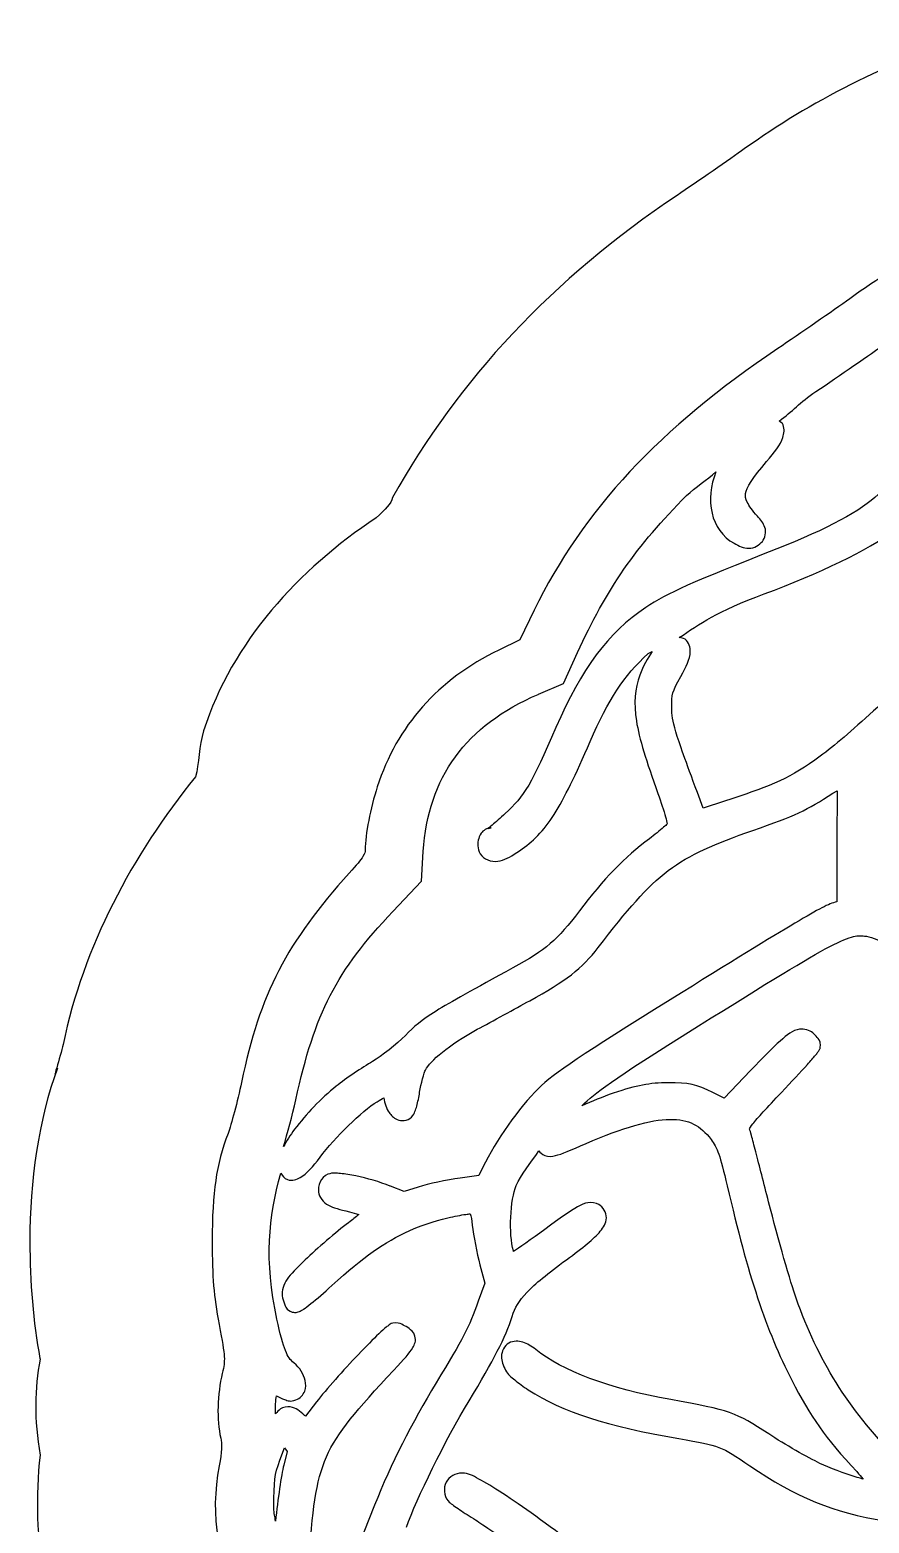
# Model space of a CAD drawing. Extents: x 3 to 1707, y 187 to 1378.
# Drawn here: x 2.9 to 48.7, y 486.8 to 568.2 of the extents above; entities that cross this region are included whole.
import ezdxf

# ---------------------------------------------------------------- set-up
doc = ezdxf.new("R2010")
doc.units = 0
doc.layers.add('Drawings', color=7, linetype='CONTINUOUS')

msp = doc.modelspace()

# ---------------------------------------------------------------- linework, layer by layer
at = {"layer": 'Drawings', "color": 7}
for points in [[(30.437921, 536.56658), (29.654784, 534.950926), (28.502136, 534.393976)], [(30.657372, 531.985429), (30.663019, 531.991076), (32.03627, 532.570075), (32.79837, 534.261902)], [(40.80522, 526.161947), (39.652569, 525.786957), (39.332696, 526.64168)], [(46.724304, 526.595942), (46.944511, 526.734933)], [(46.944511, 526.734933), (46.938864, 523.966784), (46.933216, 520.680308)], [(22.732215, 520.157378), (24.292977, 521.80615), (24.392259, 523.421805)], [(42.228253, 511.482291), (40.799849, 509.982419), (40.165618, 510.291202)], [(27.641522, 506.227503), (27.420905, 505.764315), (26.406133, 505.626538), (26.400486, 505.626538)], [(24.106219, 505.135766), (23.339626, 504.893246), (22.595092, 505.191018), (22.589445, 505.191018)], [(29.312183, 501.62594), (29.306536, 501.648526), (29.306536, 501.654173)], [(27.475954, 500.891292), (27.740677, 499.898709), (27.387713, 498.911659)], [(17.250866, 498.326053), (17.256513, 498.326053)], [(18.564285, 493.427959), (17.963144, 492.65596), (17.91901, 492.694639)], [(16.573076, 490.247272), (16.826744, 490.92551)], [(16.826744, 490.92551), (16.964626, 490.727033), (16.782637, 489.988122)], [(21.734772, 487.800498), (21.150554, 486.337696), (21.150554, 483.746003)]]:
    msp.add_lwpolyline(points, dxfattribs=at)
for points in [[(54.70705, 568.195532), (49.416076, 566.258334), (45.572161, 564.346883), (41.889478, 561.706573)], [(41.889478, 561.706573), (41.131059, 561.162808), (39.322457, 559.913559), (38.220856, 559.176004)], [(38.220856, 559.176004), (31.450505, 554.643046), (26.279885, 549.124535), (22.718715, 542.708755)], [(58.062881, 558.761376), (53.119353, 556.951394), (50.73366, 555.763411), (47.639407, 553.544928)], [(47.639407, 553.544928), (46.706034, 552.875725), (44.934098, 551.644206), (43.712681, 550.826413)], [(45.791984, 548.483197), (47.076339, 549.348394), (48.767204, 550.515993), (49.569804, 551.09694)], [(43.712681, 550.826413), (37.297064, 546.53095), (33.066086, 542.003187), (30.437921, 536.56658)], [(43.795532, 546.878553), (44.507935, 547.401963), (44.912341, 547.890617), (45.791984, 548.483197)], [(44.005108, 546.67443), (43.969275, 546.772116), (43.864656, 546.803736), (43.795532, 546.878553)], [(43.988448, 545.990686), (44.058419, 546.197351), (44.093264, 546.433547), (44.005108, 546.67443)], [(43.106038, 544.667242), (43.551024, 545.177184), (43.848527, 545.577131), (43.988448, 545.990686)], [(41.958904, 542.93027), (42.002333, 543.243006), (42.334006, 543.782621), (43.106038, 544.667242)], [(38.74361, 542.814487), (39.217726, 543.287699), (39.875566, 543.678526), (40.342978, 544.104815)], [(40.342978, 544.104815), (39.740799, 542.621205), (40.045943, 540.914358), (41.330173, 540.21726)], [(32.79837, 534.261902), (34.348202, 537.686889), (36.020828, 540.096565), (38.74361, 542.814487)], [(42.052651, 542.456043), (41.956052, 542.651697), (41.93719, 542.773917), (41.958904, 542.93027)], [(49.187951, 542.875527), (48.309449, 542.033171), (46.401748, 540.979435), (43.667369, 539.908873)], [(22.718715, 542.708755), (22.631434, 542.351496), (22.328331, 542.105221), (21.817004, 541.597763)], [(42.604156, 541.695082), (42.330793, 542.009512), (42.149256, 542.260361), (42.052651, 542.456043)], [(21.817004, 541.597763), (17.590276, 538.789496), (13.963459, 534.84892), (12.416895, 530.002408)], [(43.012273, 541.082993), (42.92728, 541.322408), (42.791261, 541.479919), (42.604156, 541.695082)], [(42.12986, 539.947072), (42.430371, 539.941425), (42.719285, 540.135667), (42.874391, 540.322033)], [(42.874391, 540.322033), (43.010297, 540.485783), (43.097267, 540.84355), (43.012273, 541.082993)], [(42.978143, 537.460602), (45.936652, 538.552368), (48.717831, 539.878861), (49.976758, 540.868395)], [(43.667369, 539.908873), (39.019348, 538.089038), (37.701581, 537.507836), (36.52536, 536.721635)], [(41.330173, 540.21726), (41.608902, 540.066215), (41.829344, 539.952154), (42.12986, 539.947072)], [(38.339974, 535.078453), (39.457332, 535.82191), (40.391574, 536.506077), (42.978143, 537.460602)], [(36.52536, 536.721635), (34.446365, 535.332013), (33.004625, 533.386147), (31.622469, 530.181772)], [(38.659847, 534.98472), (38.555201, 535.068007), (38.448182, 535.052197), (38.339974, 535.078453)], [(38.946629, 534.317493), (38.954253, 534.534039), (38.864177, 534.822127), (38.659847, 534.98472)], [(52.883208, 534.775176), (49.19682, 531.289714), (47.261891, 529.484956), (45.73017, 528.395195)], [(28.502136, 534.393976), (25.205796, 532.797576), (22.940382, 530.254471), (21.884059, 526.944251)], [(33.48109, 529.415786), (34.470804, 531.709283), (35.323766, 532.988656), (36.64122, 534.207667)], [(36.872849, 534.323422), (36.61479, 533.960403), (36.36998, 533.53101), (36.194498, 533.033095)], [(36.64122, 534.207667), (36.684564, 534.247758), (36.828319, 534.283896), (36.872849, 534.323422)], [(38.422701, 532.949949), (38.732239, 533.510315), (38.931398, 533.884259), (38.946629, 534.317493)], [(36.194498, 533.033095), (35.928617, 532.278571), (35.849875, 531.512613), (36.006975, 530.535163)], [(37.937372, 531.268116), (37.927489, 532.011573), (37.950079, 532.09438), (38.422701, 532.949949)], [(24.392259, 523.421805), (24.637329, 527.451596), (26.712619, 530.300491), (30.657372, 531.985429)], [(38.157989, 529.9447), (37.968574, 530.580025), (37.94333, 530.847616), (37.937372, 531.268116)], [(12.416895, 530.002408), (12.158836, 529.193706), (12.158892, 528.178423), (11.976339, 527.492393)], [(31.622469, 530.181772), (30.299923, 527.115568), (29.902842, 526.444162), (28.853909, 525.483623)], [(36.006975, 530.535163), (36.164086, 529.557684), (36.541329, 528.35358), (37.181682, 526.586964)], [(39.332696, 526.64168), (38.702104, 528.336866), (38.347401, 529.309376), (38.157989, 529.9447)], [(31.523241, 525.440032), (32.101715, 526.346223), (32.686294, 527.574042), (33.48109, 529.415786)], [(45.73017, 528.395195), (44.19845, 527.305434), (43.054652, 526.898316), (40.80522, 526.161947)], [(11.976339, 527.492393), (8.499341, 523.22632), (5.863424, 518.221817), (4.750252, 512.905595)], [(21.884059, 526.944251), (21.51173, 525.777471), (21.222251, 524.367493), (21.222251, 523.508875)], [(37.181682, 526.586964), (37.354578, 526.109942), (37.499064, 525.652823), (37.595313, 525.307648)], [(42.361888, 524.572238), (44.654988, 525.368462), (45.27642, 525.663947), (46.724304, 526.595942)], [(28.142463, 524.860524), (28.047868, 524.782601), (27.970499, 524.71936), (27.921874, 524.684068)], [(28.853909, 525.483623), (28.588367, 525.240538), (28.331635, 525.016595), (28.142463, 524.860524)], [(29.642603, 523.465933), (30.358716, 523.950183), (30.944766, 524.533813), (31.523241, 525.440032)], [(37.689061, 524.927182), (37.637189, 524.875798), (37.576479, 524.814815), (37.490525, 524.739715)], [(37.595313, 525.307648), (37.639504, 525.149262), (37.669916, 525.021141), (37.689061, 524.927182)], [(27.552375, 524.42554), (27.454815, 524.293128), (27.41198, 524.165515), (27.386933, 524.034035)], [(28.09285, 524.712301), (27.84891, 524.712301), (27.649934, 524.55815), (27.552375, 524.42554)], [(27.910862, 524.672775), (27.922157, 524.678422), (27.939635, 524.681245), (27.966009, 524.689715)], [(27.921874, 524.684068), (27.913968, 524.678422), (27.916792, 524.678422), (27.910862, 524.672775)], [(27.966009, 524.689715), (27.97928, 524.692538), (28.016836, 524.706655), (28.01565, 524.706655)], [(28.01565, 524.706655), (28.014464, 524.706457), (28.093838, 524.712301), (28.09285, 524.712301)], [(36.712903, 524.116616), (35.373579, 523.120927), (34.213542, 521.917077), (32.896477, 520.179457)], [(33.918322, 518.181247), (37.106726, 522.331169), (38.125982, 523.101333), (42.361888, 524.572238)], [(37.490525, 524.739715), (37.286653, 524.561284), (37.007919, 524.335929), (36.712903, 524.116616)], [(21.222251, 523.508875), (21.222251, 523.388038), (21.216321, 523.336654), (21.100916, 523.150459)], [(27.386933, 524.034035), (27.336812, 523.771187), (27.337462, 523.475504), (27.574456, 523.190352)], [(28.578196, 522.914516), (28.910922, 523.002038), (29.234116, 523.189505), (29.642603, 523.465933)], [(21.100916, 523.150459), (20.985539, 522.964404), (20.753272, 522.677981), (20.356382, 522.240626)], [(27.574456, 523.190352), (27.802781, 522.915363), (28.245472, 522.827333), (28.578196, 522.914516)], [(20.356382, 522.240626), (16.951332, 518.488703), (15.486813, 515.663777), (14.477324, 510.842703)], [(17.443268, 509.895406), (18.47521, 514.628901), (19.649189, 516.901337), (22.732215, 520.157378)], [(32.896477, 520.179457), (31.700875, 518.602029), (31.062696, 518.052053), (29.278595, 517.080447)], [(46.933216, 520.680308), (46.485776, 520.580363), (45.965332, 520.291569), (44.644464, 519.511297)], [(44.644464, 519.511297), (43.317265, 518.72727), (41.224231, 517.441291), (37.849905, 515.342544)], [(46.546548, 518.237232), (47.162462, 518.558918), (47.557855, 518.716485), (47.837073, 518.783143)], [(47.837073, 518.783143), (48.116281, 518.849773), (48.28253, 518.83848), (48.543001, 518.800083)], [(48.543001, 518.800083), (49.251453, 518.693927), (50.227936, 518.06967), (50.715935, 517.360856)], [(30.19014, 515.286276), (32.152087, 516.354354), (33.046329, 517.046257), (33.918322, 518.181247)], [(39.387993, 513.914073), (43.2265, 516.30952), (45.314718, 517.593833), (46.546548, 518.237232)], [(29.278595, 517.080447), (27.102159, 515.895146), (25.888716, 515.226648), (25.087146, 514.725881)], [(27.333336, 513.731237), (28.135251, 514.16639), (29.418965, 514.866425), (30.19014, 515.286276)], [(37.849905, 515.342544), (33.075421, 512.372897), (31.491403, 511.329974), (30.663779, 510.512068)], [(25.087146, 514.725881), (24.285579, 514.225087), (23.879757, 513.874321), (23.416081, 513.402465)], [(24.504109, 511.508999), (24.760304, 512.004091), (25.771063, 512.883488), (27.333336, 513.731237)], [(33.023609, 509.56333), (33.84326, 510.316245), (34.404577, 510.804052), (39.387993, 513.914073)], [(44.903057, 513.737618), (44.51572, 513.674094), (44.239247, 513.447214), (43.83865, 513.09244)], [(45.620017, 513.539141), (45.450256, 513.680023), (45.149285, 513.777708), (44.903057, 513.737618)], [(45.862687, 513.290974), (45.792179, 513.382166), (45.712579, 513.462347), (45.620017, 513.539141)], [(4.750252, 512.905595), (4.62502, 512.307171), (4.053283, 510.560911), (4.449673, 511.613574)], [(23.416081, 513.402465), (22.957397, 512.935691), (22.09359, 512.252343), (21.623687, 511.979782)], [(43.83865, 513.09244), (43.438055, 512.737666), (42.927762, 512.220468), (42.228253, 511.482291)], [(46.039169, 512.844329), (46.039169, 513.160284), (45.933195, 513.199894), (45.862687, 513.290974)], [(45.989472, 512.629477), (45.997096, 512.646417), (46.01658, 512.694131), (46.017144, 512.695542)], [(46.017144, 512.695542), (46.017576, 512.696982), (46.039169, 512.843483), (46.039169, 512.844329)], [(21.623687, 511.979782), (21.047057, 511.645307), (20.190068, 511.059249), (19.643779, 510.628783)], [(45.327687, 511.81318), (45.509929, 512.01561), (45.655791, 512.186871), (45.763377, 512.314963)], [(45.763377, 512.314963), (45.817169, 512.379052), (45.858791, 512.431), (45.895725, 512.480408)], [(45.895725, 512.480408), (45.914079, 512.505817), (45.930287, 512.523886), (45.950872, 512.557766)], [(45.950872, 512.557766), (45.961037, 512.574706), (45.974309, 512.59588), (45.989472, 512.629477)], [(4.449673, 511.613574), (3.420128, 508.880405), (2.94268, 505.397287), (2.94268, 502.199011)], [(24.18975, 510.3069), (24.253594, 510.758372), (24.447132, 511.398919), (24.504109, 511.508999)], [(43.91583, 510.296764), (44.463879, 510.873138), (44.963208, 511.40818), (45.327687, 511.81318)], [(14.477324, 510.842703), (14.264614, 509.826715), (13.919542, 508.515524), (13.749334, 508.063515)], [(19.643779, 510.628783), (18.817069, 509.977337), (17.990269, 509.095879), (17.377085, 508.285256)], [(24.035321, 509.551444), (24.096257, 509.773355), (24.151404, 510.035723), (24.18975, 510.3069)], [(30.663779, 510.512068), (29.631274, 509.491675), (28.316742, 507.618876), (27.641522, 506.227503)], [(34.744309, 510.247103), (34.153371, 510.049755), (33.589007, 509.802294), (33.023609, 509.56333)], [(37.738989, 510.820569), (36.712759, 510.812099), (36.052431, 510.684204), (34.744309, 510.247103)], [(40.165618, 510.291202), (39.292235, 510.725706), (38.849739, 510.829123), (37.738989, 510.820569)], [(42.360583, 508.581843), (42.609126, 508.899463), (43.098981, 509.437638), (43.91583, 510.296764)], [(16.770431, 507.34784), (16.985372, 508.053775), (17.251216, 509.014455), (17.443268, 509.895406)], [(18.762907, 506.761076), (19.565983, 507.840335), (21.049951, 509.268918), (21.873402, 509.788403)], [(21.873402, 509.788403), (22.031728, 509.888347), (22.131207, 509.940861), (22.237399, 510.003537)], [(22.237399, 510.003537), (22.296499, 509.709125), (22.359439, 509.40997), (22.52418, 509.192943)], [(23.93604, 509.248167), (23.973652, 509.341618), (24.004825, 509.440433), (24.035321, 509.551444)], [(22.52418, 509.192943), (22.63679, 509.044721), (22.763716, 508.910615), (22.965386, 508.817983)], [(22.965386, 508.817983), (23.165672, 508.725943), (23.535699, 508.740907), (23.743011, 508.939384)], [(23.743011, 508.939384), (23.88222, 509.075749), (23.898428, 509.154801), (23.93604, 509.248167)], [(33.260843, 507.510151), (35.302117, 508.39144), (36.780432, 508.813861), (37.827318, 508.822528)], [(37.827318, 508.822528), (38.874204, 508.830998), (39.490697, 508.501238), (40.082979, 507.725201)], [(13.749334, 508.063515), (13.097085, 506.331993), (12.883471, 504.889293), (12.883471, 502.185346)], [(17.377085, 508.285256), (17.123911, 507.950556), (16.935578, 507.645782), (16.770431, 507.34784)], [(42.178595, 508.311654), (42.197796, 508.35118), (42.246025, 508.435314), (42.360583, 508.581843)], [(42.277876, 507.953238), (42.228885, 508.136469), (42.20542, 508.222862), (42.178595, 508.311654)], [(42.515012, 507.048911), (42.419486, 507.415486), (42.339038, 507.724382), (42.277876, 507.953238)], [(29.460964, 505.221876), (29.706515, 505.79187), (30.238858, 506.438967), (30.690824, 507.113253)], [(30.690824, 507.113253), (30.760033, 507.026014), (30.843785, 506.91647), (31.016215, 506.854075)], [(31.589781, 506.848429), (31.946405, 506.937362), (32.394119, 507.135868), (33.260843, 507.510151)], [(40.082979, 507.725201), (40.413447, 507.292165), (40.574144, 506.857379), (40.959875, 505.19418)], [(43.215425, 504.324861), (42.954119, 505.346496), (42.706045, 506.315759), (42.515012, 507.048911)], [(17.681953, 505.652738), (18.053622, 505.865897), (18.366224, 506.228011), (18.762907, 506.761076)], [(31.016215, 506.854075), (31.221132, 506.779823), (31.41147, 506.804103), (31.589781, 506.848429)], [(16.407979, 497.943752), (15.7172, 501.167099), (15.953304, 503.462517), (16.623061, 505.895259)], [(16.623061, 505.895259), (16.717119, 505.754659), (16.796663, 505.597487), (16.981543, 505.542348)], [(16.981543, 505.542348), (17.249569, 505.462449), (17.496119, 505.545086), (17.681953, 505.652738)], [(19.192165, 505.830831), (18.783896, 505.674139), (18.628177, 505.215383), (18.679263, 504.854793)], [(19.881547, 505.874875), (19.63642, 505.897461), (19.467071, 505.93614), (19.192165, 505.830831)], [(20.714322, 505.742462), (20.409764, 505.805986), (20.126687, 505.852288), (19.881547, 505.874875)], [(22.589445, 505.191018), (22.011852, 505.420269), (21.323436, 505.615302), (20.714322, 505.742462)], [(26.400486, 505.626538), (25.663017, 505.523488), (24.675805, 505.312984), (24.106219, 505.135766)], [(18.679263, 504.854793), (18.713967, 504.610861), (18.946358, 504.280649), (19.219739, 504.143465)], [(29.306536, 501.654173), (29.0332, 502.58247), (29.128049, 504.44903), (29.460964, 505.221876)], [(40.959875, 505.19418), (42.083952, 500.347527), (43.085591, 497.311561), (44.472972, 494.612357)], [(19.219739, 504.143465), (19.493103, 504.006253), (19.817036, 503.92099), (20.361358, 503.785049)], [(20.361358, 503.785049), (20.559046, 503.735641), (20.70321, 503.686234), (20.868745, 503.636262)], [(32.803218, 504.057722), (32.40547, 503.834965), (31.875245, 503.459721), (31.021854, 502.828067)], [(33.365756, 504.283867), (33.171258, 504.248294), (33.002092, 504.169242), (32.803218, 504.057722)], [(33.961381, 504.179123), (33.800232, 504.278503), (33.560261, 504.319441), (33.365756, 504.283867)], [(34.369498, 503.451252), (34.383899, 503.750548), (34.173222, 504.048292), (33.961381, 504.179123)], [(44.715523, 499.080831), (44.426759, 499.897071), (43.735028, 502.293506), (43.215425, 504.324861)], [(20.317237, 503.195123), (19.636279, 502.683769), (18.594614, 501.79161), (17.945759, 501.165885)], [(20.868745, 503.636262), (20.698616, 503.494815), (20.537035, 503.360144), (20.317237, 503.195123)], [(23.65953, 502.776345), (24.145147, 503.004184), (24.985978, 503.274175), (25.72768, 503.454611)], [(25.72768, 503.454611), (26.098529, 503.544674), (26.445058, 503.611304), (26.709361, 503.647724)], [(26.709361, 503.647724), (26.809715, 503.661841), (26.883104, 503.67031), (26.952031, 503.675957)], [(26.952031, 503.675957), (26.990433, 503.541569), (27.033777, 503.329088), (27.062325, 503.063897)], [(27.062325, 503.063897), (27.124305, 502.487664), (27.302425, 501.55228), (27.475954, 500.891292)], [(34.038593, 502.728885), (34.213239, 502.940632), (34.354981, 503.151927), (34.369498, 503.451252)], [(2.94268, 502.199011), (2.94268, 499.945462), (3.123144, 497.765292), (3.49442, 495.796472)], [(12.883471, 502.185346), (12.883471, 500.172878), (12.962055, 499.242633), (13.264009, 497.641632)], [(19.407414, 499.765591), (21.177783, 501.372126), (22.212829, 502.097768), (23.65953, 502.776345)], [(31.021854, 502.828067), (30.299971, 502.293788), (29.541751, 501.770661), (29.312183, 501.62594)], [(32.191046, 501.173875), (33.103057, 501.839098), (33.689305, 502.30542), (34.038593, 502.728885)], [(17.945759, 501.165885), (17.458423, 500.695892), (17.165589, 500.401), (16.964078, 500.118191)], [(30.040173, 499.398281), (30.479207, 499.86545), (31.153868, 500.417601), (32.191046, 501.173875)], [(16.964078, 500.118191), (16.762578, 499.835354), (16.673083, 499.484589), (16.704861, 499.213864)], [(18.265798, 498.784047), (18.581139, 499.034755), (18.983363, 499.380777), (19.407414, 499.765591)], [(16.704861, 499.213864), (16.72378, 499.05209), (16.761279, 498.907481), (16.82069, 498.767192)], [(27.387713, 498.911659), (26.864942, 497.456537), (26.576807, 496.909666), (25.087931, 494.461678)], [(29.234971, 498.08037), (29.393128, 498.563153), (29.601131, 498.93114), (30.040173, 499.398281)], [(50.142346, 490.412462), (47.505667, 493.127392), (45.928245, 495.652908), (44.715523, 499.080831)], [(16.82069, 498.767192), (16.880101, 498.626874), (16.897015, 498.435907), (17.250866, 498.326053)], [(17.256513, 498.326053), (17.257818, 498.325658), (17.37621, 498.303467), (17.377848, 498.303467)], [(17.377848, 498.303467), (17.379477, 498.303382), (17.43644, 498.306149), (17.460583, 498.309113)], [(17.460583, 498.309113), (17.508868, 498.31476), (17.543685, 498.32323), (17.570877, 498.331699)], [(17.570877, 498.331699), (17.62529, 498.348639), (17.655645, 498.365579), (17.686706, 498.381389)], [(17.686706, 498.381389), (17.748827, 498.41301), (17.800304, 498.44209), (17.857681, 498.480769)], [(17.857681, 498.480769), (17.972409, 498.558127), (18.108117, 498.658636), (18.265798, 498.784047)], [(26.891069, 493.492528), (28.225257, 495.697713), (28.861513, 496.94044), (29.234971, 498.08037)], [(13.264009, 497.641632), (13.435606, 496.731375), (13.520967, 496.23171), (13.539773, 495.899127)], [(16.871246, 496.22883), (16.726813, 496.578494), (16.585257, 497.116528), (16.407979, 497.943752)], [(22.369681, 497.497446), (22.255038, 497.404278), (22.121194, 497.285135), (21.967079, 497.13903)], [(22.535122, 497.624212), (22.47509, 497.586097), (22.427002, 497.54403), (22.369681, 497.497446)], [(22.877057, 497.734602), (22.615045, 497.734602), (22.595166, 497.662609), (22.535122, 497.624212)], [(23.290686, 497.618848), (23.179403, 497.67249), (23.114881, 497.734602), (22.877057, 497.734602)], [(23.621591, 497.42037), (23.514459, 497.498576), (23.401963, 497.565205), (23.290686, 497.618848)], [(23.935949, 497.012321), (23.863747, 497.258794), (23.708725, 497.356677), (23.621591, 497.42037)], [(21.967079, 497.13903), (21.658876, 496.847102), (21.267586, 496.455201), (20.853037, 496.019653)], [(22.777792, 495.159538), (23.350004, 495.780859), (23.643088, 496.085012), (23.825655, 496.389221)], [(23.825655, 496.389221), (23.916946, 496.541396), (24.00818, 496.765904), (23.935949, 497.012321)], [(29.05285, 496.630471), (28.795328, 496.486766), (28.656294, 496.172901), (28.655766, 495.913638)], [(29.819443, 496.680161), (29.582336, 496.754131), (29.310381, 496.774176), (29.05285, 496.630471)], [(30.519857, 496.28315), (30.284783, 496.472028), (30.056548, 496.606134), (29.819443, 496.680161)], [(3.502608, 495.759487), (3.193177, 494.147531), (3.166488, 492.495173), (3.502608, 490.525507)], [(3.49442, 495.796472), (3.507126, 495.726737), (3.492101, 495.821881), (3.502608, 495.759487)], [(13.539773, 495.899127), (13.558691, 495.566543), (13.525654, 495.386898), (13.429478, 494.98376)], [(17.340027, 495.550564), (17.137821, 495.720525), (17.015693, 495.879138), (16.871246, 496.22883)], [(20.853037, 496.019653), (20.023941, 495.148499), (19.102484, 494.121811), (18.564285, 493.427959)], [(28.655766, 495.913638), (28.655238, 495.654461), (28.739037, 495.41465), (28.876382, 495.158183)], [(37.887983, 493.553596), (34.507891, 494.153516), (31.956672, 495.129244), (30.519857, 496.28315)], [(13.429478, 494.98376), (13.16275, 493.867941), (13.117193, 492.443507), (13.346744, 491.454651)], [(17.9522, 494.591097), (17.873785, 494.952083), (17.660137, 495.281363), (17.340027, 495.550564)], [(18.123077, 484.55016), (18.602252, 490.493208), (18.726289, 490.760179), (22.777792, 495.159538)], [(28.876382, 495.158183), (29.017794, 494.894206), (29.167247, 494.799456), (29.378252, 494.623311)], [(17.450231, 493.532365), (17.667205, 493.615652), (17.850535, 493.810176), (17.924527, 494.012098)], [(17.924527, 494.012098), (17.998508, 494.213963), (17.991195, 494.410605), (17.9522, 494.591097)], [(25.087931, 494.461678), (23.75467, 492.269593), (22.640068, 490.052352), (21.734772, 487.800498)], [(29.378252, 494.623311), (29.589268, 494.447138), (29.845159, 494.260632), (30.111757, 494.088411)], [(30.111757, 494.088411), (31.990938, 492.87468), (34.394889, 492.106237), (38.323687, 491.425035)], [(44.472972, 494.612357), (45.502297, 492.609742), (46.300044, 491.483957), (48.019157, 489.627476)], [(16.341709, 492.782895), (16.334932, 492.920671), (16.323355, 493.029932), (16.341709, 493.317767)], [(16.341709, 493.317767), (16.352439, 493.486599), (16.365428, 493.621806), (16.380309, 493.764439)], [(16.380309, 493.764439), (16.529825, 493.679458), (16.682446, 493.602382), (16.832544, 493.554951)], [(17.13587, 493.157827), (16.95775, 493.18606), (16.742024, 493.128465), (16.611938, 493.042073)], [(16.832544, 493.554951), (17.003378, 493.501026), (17.136372, 493.414916), (17.450231, 493.532365)], [(17.91901, 492.694639), (17.648187, 492.922478), (17.492135, 493.103027), (17.13587, 493.157827)], [(23.477246, 486.605259), (24.012777, 488.150106), (25.582132, 491.32924), (26.891069, 493.492528)], [(43.22105, 491.684269), (41.452231, 492.852376), (41.080114, 492.987047), (37.887983, 493.553596)], [(16.611938, 493.042073), (16.487046, 492.959068), (16.415097, 492.870981), (16.341709, 492.782895)], [(46.011675, 490.079625), (45.372974, 490.379938), (44.077714, 491.118538), (43.22105, 491.684269)], [(13.346744, 491.454651), (13.414061, 491.160718), (13.40607, 490.685559), (13.264009, 489.94374)], [(38.323687, 491.425035), (40.59027, 491.032033), (40.585072, 491.038696), (42.195263, 489.941707)], [(3.502608, 490.525507), (2.982766, 486.072053), (3.844334, 481.180707), (5.730137, 477.28011)], [(13.264009, 489.94374), (12.743502, 487.225084), (13.172069, 484.732911), (14.670351, 481.633788)], [(16.247688, 487.683162), (16.243452, 489.148731), (16.273948, 489.438118), (16.573076, 490.247272)], [(16.782637, 489.988122), (16.645264, 489.441506), (16.465735, 488.139264), (16.324888, 486.922201)], [(42.195263, 489.941707), (44.685329, 488.245363), (46.767882, 487.387987), (49.54133, 486.941964)], [(48.046733, 489.313159), (47.325783, 489.538457), (46.532382, 489.83479), (46.011675, 490.079625)], [(26.49959, 489.550513), (26.132623, 489.550513), (25.800532, 489.349212), (25.639241, 489.04873)], [(27.420606, 489.225185), (27.069353, 489.410958), (26.861573, 489.550513), (26.49959, 489.550513)], [(28.722163, 488.436641), (28.204573, 488.776311), (27.771862, 489.039526), (27.420606, 489.225185)], [(48.019157, 489.627476), (48.167317, 489.467395), (48.244913, 489.36378), (48.372121, 489.219426)], [(48.372121, 489.219426), (48.258495, 489.252458), (48.165821, 489.275892), (48.046733, 489.313159)], [(25.639241, 489.04873), (25.477951, 488.748388), (25.504014, 488.328679), (25.744029, 488.039602)], [(32.770218, 485.530631), (31.12959, 486.774656), (29.757336, 487.757273), (28.722163, 488.436641)], [(16.324888, 486.922201), (16.309075, 487.209443), (16.248987, 487.286151), (16.247688, 487.683162)], [(25.744029, 488.039602), (25.837042, 487.9278), (25.890439, 487.900696), (25.975658, 487.835478)], [(25.975658, 487.835478), (26.060878, 487.770543), (26.166146, 487.695726), (26.284502, 487.61498)], [(26.284502, 487.61498), (26.521214, 487.452923), (26.814216, 487.260064), (27.122792, 487.074602)], [(27.122792, 487.074602), (27.363654, 486.929768), (28.243255, 486.319091), (29.372938, 485.503048)]]:
    msp.add_open_spline(points, degree=3, dxfattribs=at)

doc.saveas('drawing.dxf')
